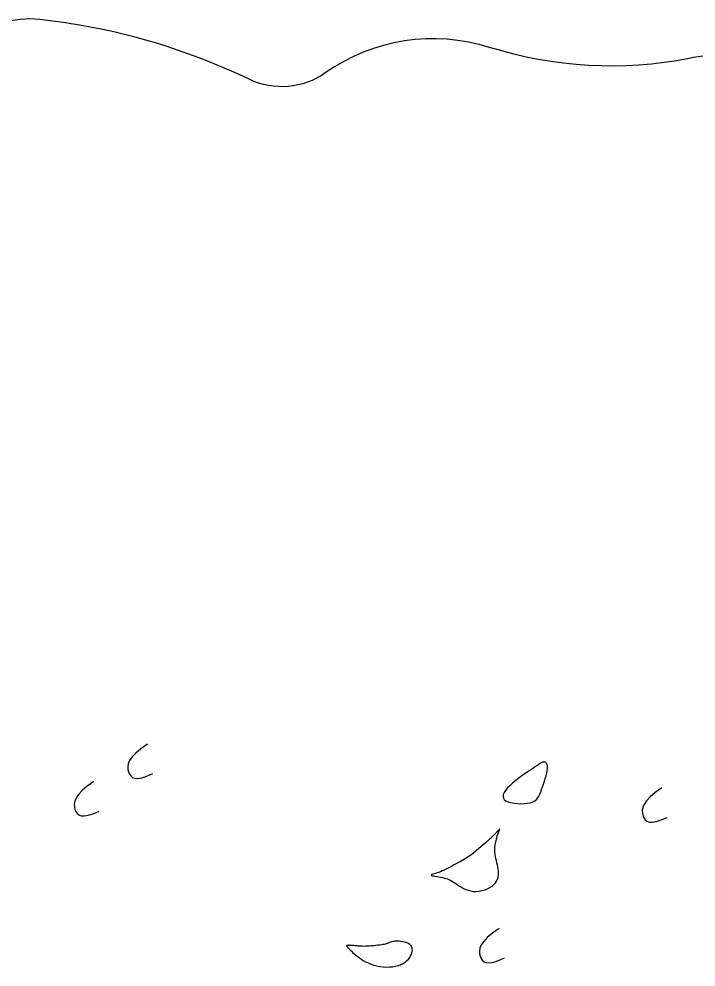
# Model space of a CAD drawing. Extents: x 38.2 to 46.7, y 0 to 11.
# Drawn here: x 40.423 to 41.821, y 5.951 to 7.908 of the extents above; entities that cross this region are included whole.
import ezdxf

# ---------------------------------------------------------------- set-up
doc = ezdxf.new("R2010")
doc.units = 0
doc.header["$MEASUREMENT"] = 0
doc.layers.add('TELV1', color=1, linetype='CONTINUOUS')
doc.layers.add('TELV3', color=3, linetype='CONTINUOUS')

msp = doc.modelspace()

# ---------------------------------------------------------------- linework, layer by layer
at = {"layer": 'TELV1'}
for points in [[(40.6882, 6.411), (40.6743, 6.4013), (40.6639, 6.3924), (40.6563, 6.3843), (40.6514, 6.377), (40.6487, 6.3703), (40.6476, 6.3642), (40.648, 6.3587), (40.6492, 6.3536), (40.651, 6.3491), (40.6536, 6.3452), (40.6572, 6.3423), (40.6621, 6.3406), (40.6684, 6.3402), (40.6766, 6.3415), (40.6867, 6.3448), (40.6991, 6.3502)], [(40.5776, 6.3335), (40.5637, 6.3238), (40.5532, 6.3149), (40.5457, 6.3068), (40.5408, 6.2995), (40.538, 6.2928), (40.537, 6.2867), (40.5373, 6.2812), (40.5385, 6.2761), (40.5404, 6.2716), (40.543, 6.2677), (40.5466, 6.2648), (40.5514, 6.2631), (40.5578, 6.2627), (40.5659, 6.264), (40.576, 6.2673), (40.5884, 6.2727)], [(41.7501, 6.3205), (41.7362, 6.3108), (41.7257, 6.3019), (41.7182, 6.2938), (41.7133, 6.2865), (41.7106, 6.2798), (41.7095, 6.2737), (41.7098, 6.2682), (41.7111, 6.2631), (41.7129, 6.2586), (41.7155, 6.2547), (41.7191, 6.2518), (41.724, 6.25), (41.7303, 6.2497), (41.7384, 6.251), (41.7486, 6.2543), (41.761, 6.2597)], [(41.4158, 6.2363), (41.3996, 6.2198), (41.3852, 6.2062), (41.3724, 6.1951), (41.3612, 6.1861), (41.3513, 6.179), (41.3425, 6.1733), (41.3347, 6.1687), (41.3277, 6.1648), (41.3213, 6.1614), (41.3155, 6.1583), (41.3102, 6.1556), (41.3054, 6.1531), (41.3009, 6.151), (41.2968, 6.1491), (41.2929, 6.1475), (41.2892, 6.1461), (41.2857, 6.1449), (41.2825, 6.1438), (41.2797, 6.1429), (41.2773, 6.1421), (41.2755, 6.1415), (41.2743, 6.1409), (41.274, 6.1403), (41.2746, 6.1398), (41.2761, 6.1392), (41.2785, 6.1387), (41.2815, 6.1381), (41.2851, 6.1375), (41.2889, 6.1369), (41.2929, 6.1362), (41.2969, 6.1354), (41.3007, 6.1345), (41.3041, 6.1336), (41.3072, 6.1326), (41.3102, 6.1314), (41.313, 6.1301), (41.3158, 6.1286), (41.3186, 6.1269), (41.3216, 6.125), (41.3248, 6.1229), (41.3283, 6.1205), (41.3321, 6.118), (41.3361, 6.1155), (41.3405, 6.1131), (41.3452, 6.111), (41.3501, 6.1091), (41.3554, 6.1077), (41.3609, 6.1069), (41.3666, 6.1068), (41.3726, 6.1073), (41.3785, 6.1084), (41.3843, 6.11), (41.3898, 6.1121), (41.3949, 6.1146), (41.3995, 6.1176), (41.4034, 6.1209), (41.4066, 6.1244), (41.409, 6.1282), (41.4107, 6.1322), (41.4119, 6.1363), (41.4125, 6.1406), (41.4127, 6.1449), (41.4125, 6.1492), (41.412, 6.1535), (41.4113, 6.1577), (41.4104, 6.1619), (41.4094, 6.1661), (41.4084, 6.1703), (41.4074, 6.1745), (41.4065, 6.1789), (41.4058, 6.1833), (41.4054, 6.1879), (41.4052, 6.1927), (41.4054, 6.1978), (41.406, 6.2031), (41.407, 6.2088), (41.4084, 6.2149), (41.4103, 6.2215), (41.4128, 6.2286), (41.4158, 6.2363)], [(41.4141, 6.0304), (41.4001, 6.0207), (41.3897, 6.0118), (41.3822, 6.0037), (41.3772, 5.9963), (41.3745, 5.9896), (41.3734, 5.9836), (41.3738, 5.978), (41.375, 5.973), (41.3768, 5.9685), (41.3794, 5.9646), (41.383, 5.9617), (41.3879, 5.9599), (41.3942, 5.9596), (41.4024, 5.9609), (41.4125, 5.9642), (41.4249, 5.9696)]]:
    msp.add_lwpolyline(points, dxfattribs=at)
for points in [[(41.4359, 6.325), (41.4309, 6.32), (41.427, 6.3153), (41.4242, 6.3108), (41.4225, 6.3067), (41.4221, 6.303), (41.4228, 6.2996), (41.4248, 6.2967), (41.4282, 6.2941), (41.4328, 6.2919), (41.4385, 6.2902), (41.445, 6.289), (41.4519, 6.2882), (41.4591, 6.2879), (41.4661, 6.2881), (41.4727, 6.2888), (41.4785, 6.29), (41.4835, 6.2917), (41.4876, 6.294), (41.4909, 6.2967), (41.4937, 6.3), (41.496, 6.3037), (41.4981, 6.3078), (41.4999, 6.3124), (41.5017, 6.3174), (41.5037, 6.3228), (41.5056, 6.3284), (41.5075, 6.3341), (41.5093, 6.3399), (41.5109, 6.3454), (41.5123, 6.3507), (41.5133, 6.3555), (41.5139, 6.3598), (41.5141, 6.3633), (41.5138, 6.3662), (41.5132, 6.3685), (41.5124, 6.3703), (41.5113, 6.3717), (41.5102, 6.3727), (41.509, 6.3733), (41.5078, 6.3738), (41.5067, 6.374), (41.5055, 6.3739), (41.5042, 6.3736), (41.5025, 6.3728), (41.5003, 6.3716), (41.4974, 6.3699), (41.4938, 6.3675), (41.4892, 6.3645), (41.4836, 6.3608), (41.4772, 6.3565), (41.4702, 6.3518), (41.4629, 6.3466), (41.4556, 6.3412), (41.4484, 6.3358), (41.4418, 6.3303)], [(41.1382, 5.9935), (41.1346, 5.9934), (41.1314, 5.9935), (41.1284, 5.9936), (41.1257, 5.9938), (41.1232, 5.994), (41.1208, 5.9942), (41.1184, 5.9945), (41.116, 5.9948), (41.1137, 5.995), (41.1113, 5.9952), (41.109, 5.9954), (41.1068, 5.9955), (41.1048, 5.9956), (41.103, 5.9956), (41.1015, 5.9955), (41.1004, 5.9954), (41.0997, 5.9951), (41.0993, 5.9947), (41.0993, 5.9942), (41.0996, 5.9936), (41.1002, 5.9928), (41.101, 5.9919), (41.102, 5.9908), (41.1032, 5.9895), (41.1046, 5.9881), (41.1061, 5.9864), (41.1079, 5.9846), (41.1099, 5.9826), (41.1122, 5.9804), (41.1148, 5.9781), (41.1178, 5.9756), (41.1211, 5.9729), (41.1249, 5.9701), (41.1291, 5.9673), (41.1337, 5.9644), (41.1386, 5.9617), (41.1439, 5.9591), (41.1495, 5.9567), (41.1554, 5.9547), (41.1616, 5.953), (41.168, 5.9518), (41.1746, 5.951), (41.1813, 5.9507), (41.1878, 5.9509), (41.1943, 5.9515), (41.2004, 5.9525), (41.2062, 5.954), (41.2115, 5.9559), (41.2162, 5.9583), (41.2203, 5.9609), (41.2239, 5.9639), (41.227, 5.9671), (41.2295, 5.9704), (41.2315, 5.9737), (41.2331, 5.977), (41.2342, 5.9803), (41.2348, 5.9833), (41.235, 5.9862), (41.2348, 5.9889), (41.2341, 5.9913), (41.233, 5.9936), (41.2314, 5.9957), (41.2295, 5.9975), (41.2272, 5.9991), (41.2244, 6.0004), (41.2213, 6.0015), (41.2181, 6.0024), (41.2146, 6.0031), (41.2112, 6.0036), (41.2078, 6.0039), (41.2046, 6.004), (41.2016, 6.004), (41.1989, 6.0039), (41.1965, 6.0036), (41.1944, 6.0032), (41.1925, 6.0028), (41.1907, 6.0023), (41.1892, 6.0018), (41.1878, 6.0012), (41.1864, 6.0007), (41.1851, 6.0001), (41.1838, 5.9996), (41.1823, 5.9991), (41.1807, 5.9986), (41.1789, 5.9981), (41.1767, 5.9976), (41.1742, 5.9971), (41.1712, 5.9966), (41.1677, 5.9961), (41.1638, 5.9956), (41.1596, 5.9951), (41.1552, 5.9946), (41.1508, 5.9942), (41.1464, 5.9939), (41.1422, 5.9936)]]:
    msp.add_lwpolyline(points, close=True, dxfattribs=at)
at = {"layer": 'TELV3'}
msp.add_lwpolyline([(42.4903, 7.0271, 0.367664), (42.1643, 7.5576, -0.1961), (42.0338, 7.6624, -0.127196), (42.006, 7.7698, 0.35863), (41.9596, 7.826, 0.096698), (41.8061, 7.826, -0.124946), (41.3943, 7.849, 0.233549), (41.0553, 7.7962, -0.271516), (40.8982, 7.7831, 0.068587), (40.5513, 7.8943, 0.016153), (40.466, 7.9064, 0.409459), (40.2437, 7.7308, -0.399697), (40.0278, 7.5542, 0.355272), (39.8312, 7.4175, 0.7252)], format="xyb", dxfattribs=at)

doc.saveas('drawing.dxf')
